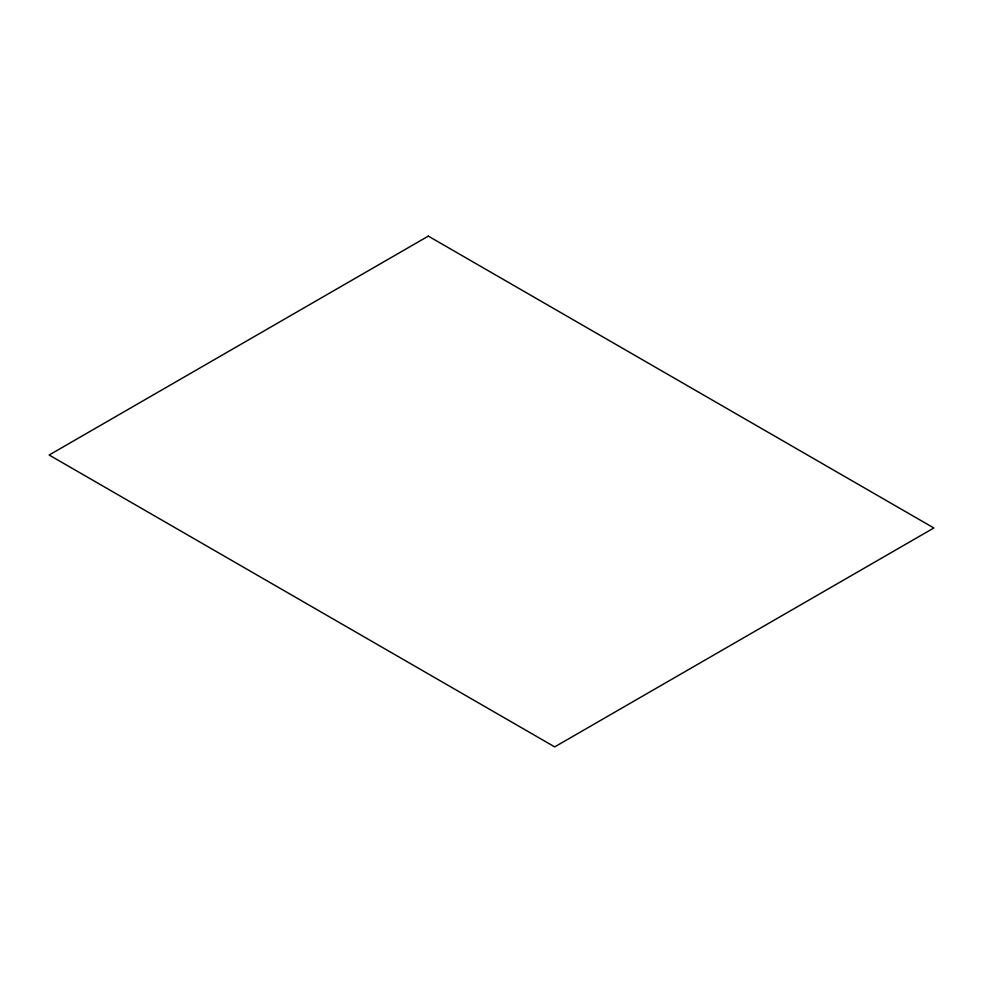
<?xml version="1.0" encoding="UTF-8"?>
<svg xmlns="http://www.w3.org/2000/svg" width="983" height="983" viewBox="0 0 983 983"><rect width="100%" height="100%" fill="white"/><g stroke="black" fill="none" stroke-linecap="round" stroke-linejoin="round"><path stroke-width="1.47" d="M428.305 236.117L49.15 455.018L554.695 746.883L933.85 527.982L428.305 236.117"/></g></svg>
